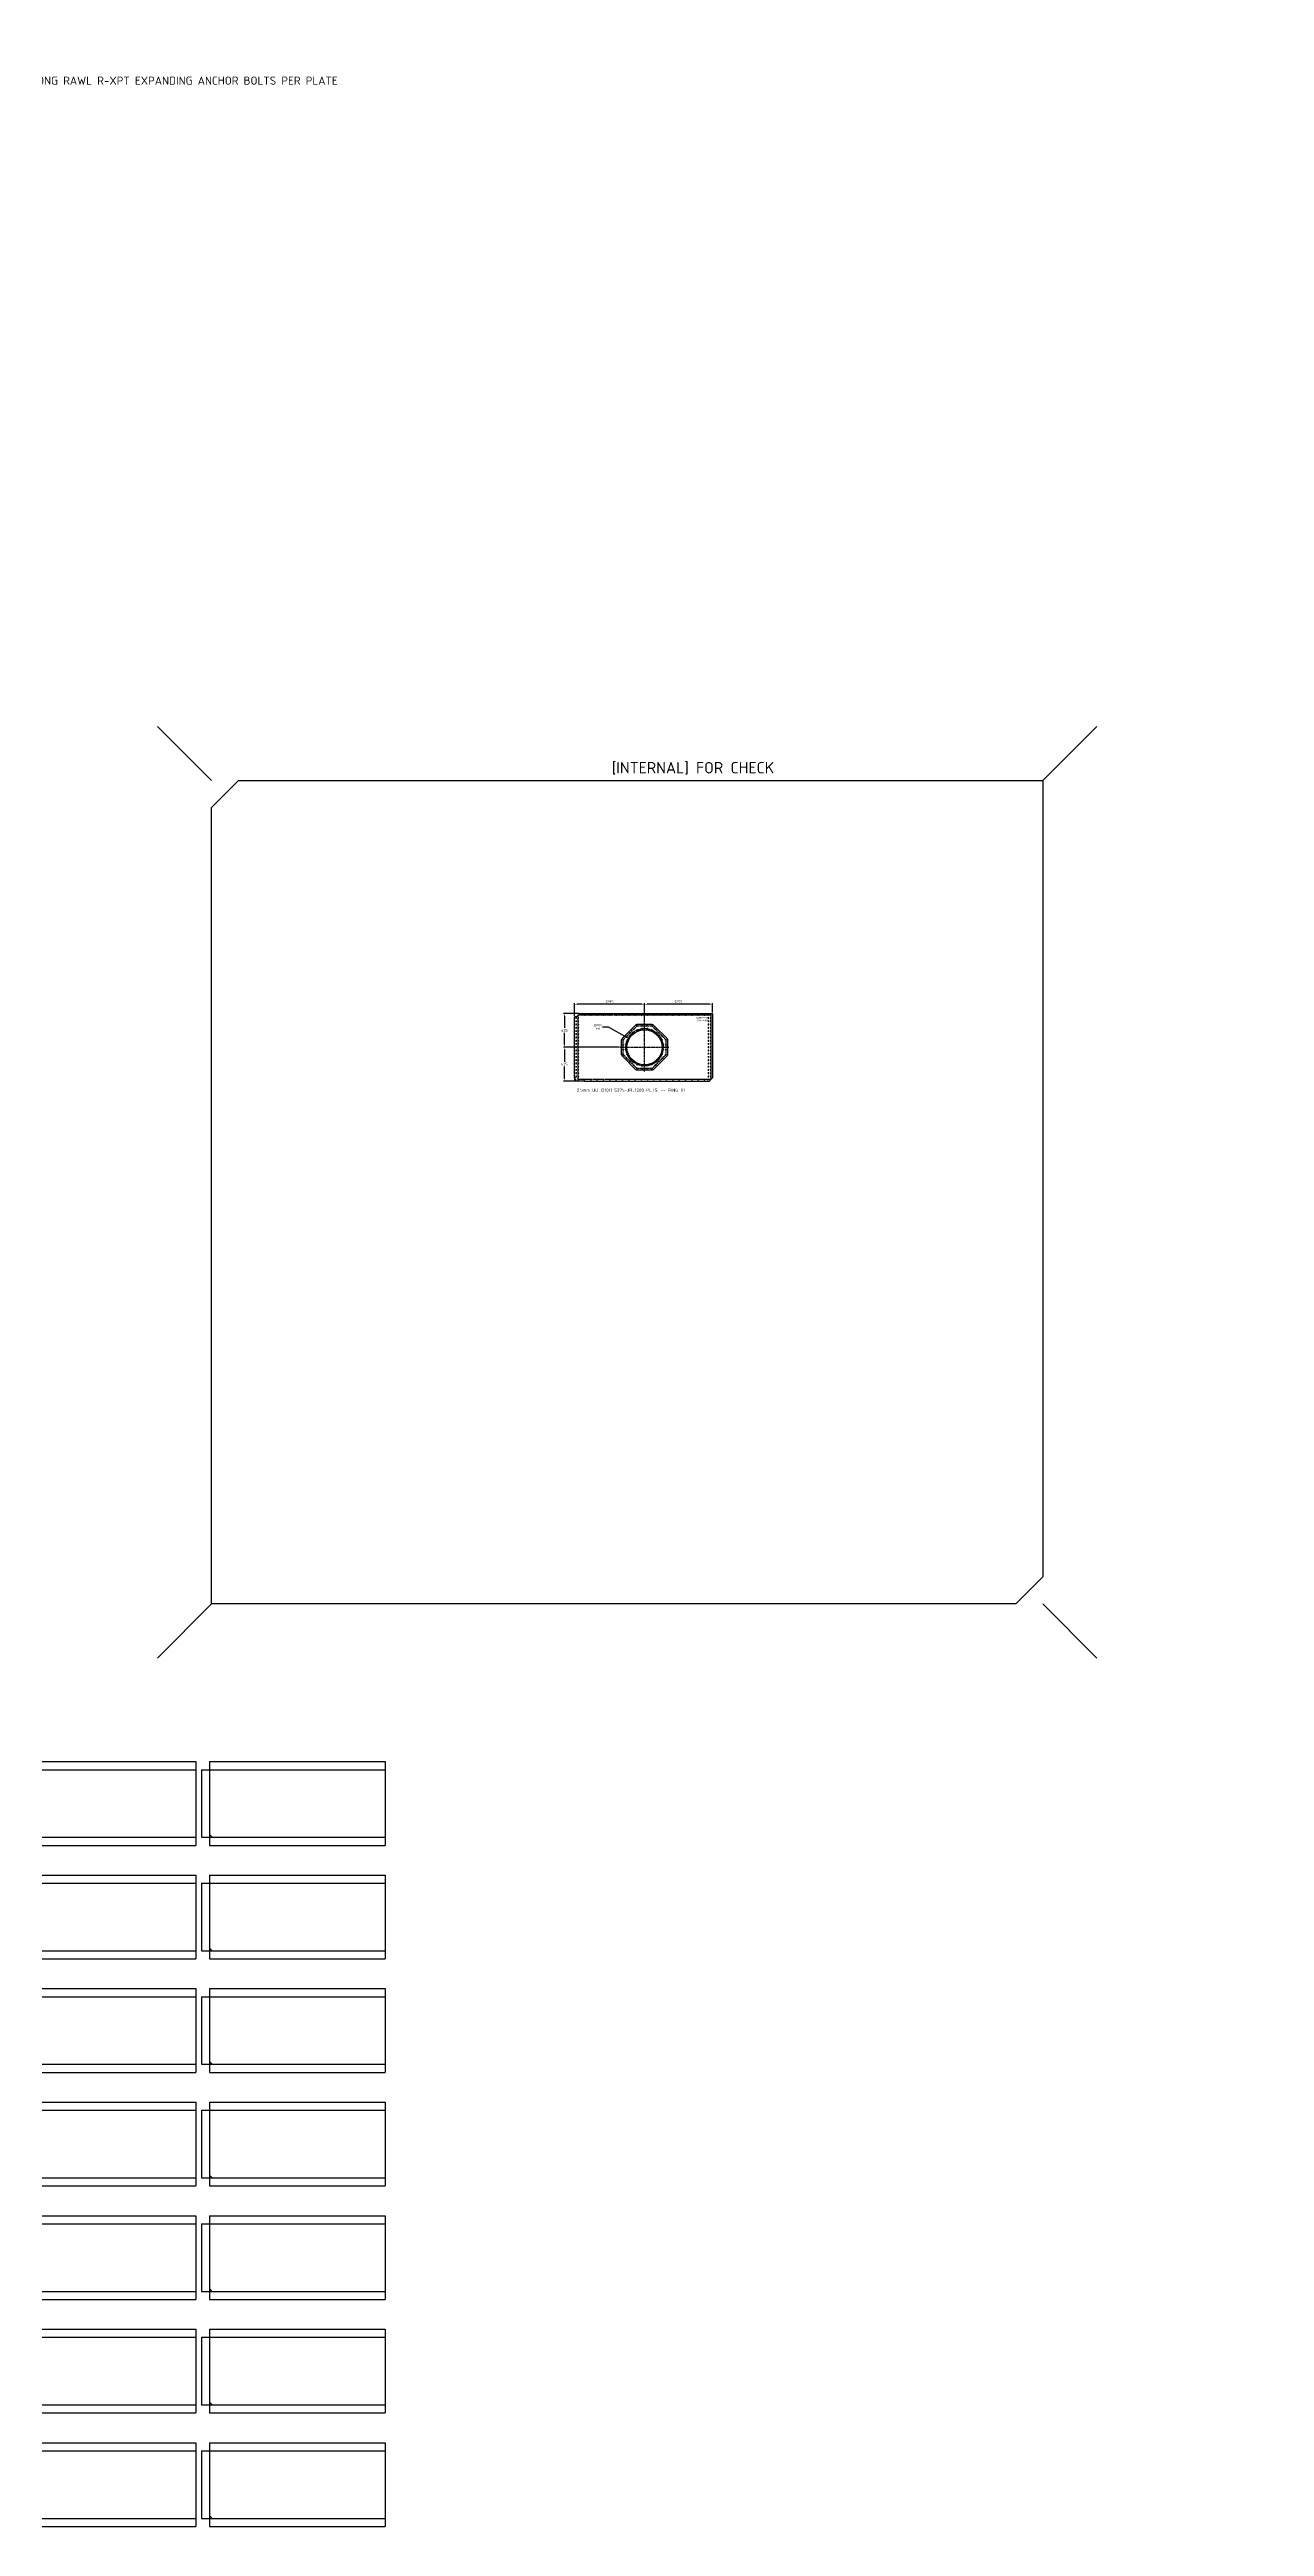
# Model space of a CAD drawing. Header units: millimetres. Extents: x -1425 to 254614, y -45665 to 8786.
# Drawn here: x 40113 to 62585, y -45665 to 160 of the extents above; entities that cross this region are included whole.
import ezdxf
from ezdxf import colors
from ezdxf.entities.mleader import LeaderData, LeaderLine
from ezdxf.math import Vec2, Vec3

# ---------------------------------------------------------------- set-up
doc = ezdxf.new("R2010")
doc.units = ezdxf.units.MM
doc.header["$PDMODE"] = 4
doc.linetypes.add('CENTER', pattern=[50.8, 31.75, -6.35, 6.35, -6.35])
doc.linetypes.add('CENTER2', pattern=[28.575, 19.05, -3.175, 3.175, -3.175])
doc.layers.get('Defpoints').update_dxf_attribs({"color": 9})
for name, color, linetype in [('Bolt Holes', 7, 'Continuous'), ('CENTRELINE', 1, 'CENTER'), ('X 0001 M', 7, 'Continuous'), ('X 2001 M', 1, 'CENTER2'), ('X 3001 D', 5, 'Continuous'), ('X 5001 H', 8, 'Continuous')]:
    doc.layers.add(name, color=color, linetype=linetype)
doc.styles.add('BIT STD. 2.0', font='isocpeur.ttf', dxfattribs={"height": 2})
doc.styles.add('BIT STD. 2.5', font='isocpeur.ttf', dxfattribs={"height": 2.5})
doc.styles.add('GG STD. 1.8', font='arial.ttf', dxfattribs={"height": 1.8})
doc.dimstyles.new('BIT STD. 2.0.1', dxfattribs={"dimtxt": 2, "dimasz": 2, "dimexe": 1, "dimexo": 0.625, "dimgap": 1, "dimtad": 1, "dimtih": 1, "dimtoh": 1, "dimdec": 0, "dimdsep": 46, "dimtxsty": 'BIT STD. 2.0', "dimcen": 0, "dimadec": 0, "dimazin": 0, "dimtfac": 1, "dimtdec": 0, "dimtofl": 0, "dimtmove": 0, "dimatfit": 3, "dimfxl": 1, "dimtfill": 1, "dimlwd": -1, "dimlwe": -1, "dimarcsym": 0})
doc.dimstyles.new('BIT STD. 2.5.1 [0.0]', dxfattribs={"dimtxt": 2.5, "dimasz": 2.5, "dimexe": 1, "dimexo": 0.75, "dimgap": 1, "dimtad": 1, "dimtih": 1, "dimtoh": 1, "dimdec": 1, "dimdsep": 46, "dimtxsty": 'BIT STD. 2.5', "dimcen": 0, "dimadec": 1, "dimazin": 0, "dimtfac": 1, "dimtdec": 1, "dimtofl": 0, "dimtmove": 0, "dimatfit": 3, "dimfxl": 1, "dimtfill": 1, "dimlwd": -1, "dimlwe": -1, "dimarcsym": 0})

# ---------------------------------------------------------------- blocks, each defined once
blk = doc.blocks.new('*U55')
at = {"layer": 'X 5001 H'}
for p, q in [((-15375, 0), (-16375, 1000)), ((0, 0), (1000, 1000)), ((-15375, -15236), (-16375, -16236)), ((0, -15236), (1000, -16236))]:
    blk.add_line(p, q, dxfattribs=at)
blk = doc.blocks.new('Grid Cell')
at = {"layer": 'Defpoints'}
for p, q in [((0, 1400), (3250, 1400)), ((0, 1400), (0, -150)), ((3250, 1400), (3250, -150)), ((-150, 1250), (3250, 1250)), ((-150, 1250), (-150, 0)), ((-150, 0), (3250, 0)), ((52, 0), (0, 52)), ((0, -150), (3250, -150))]:
    blk.add_line(p, q, dxfattribs=at)
blk = doc.blocks.new('*U59')
blk.add_blockref('Grid Cell', (-1550, -625))
blk = doc.blocks.new('*U60')
at = {"color": 0, "linetype": 'ByBlock', "lineweight": -2, "transparency": 16777216}
for p in [(0, 0), (3500, 0), (7000, 0), (10500, 0), (0, -2100), (3500, -2100), (7000, -2100), (10500, -2100), (0, -4200), (3500, -4200), (7000, -4200), (10500, -4200), (0, -6300), (3500, -6300), (7000, -6300), (10500, -6300), (0, -8400), (3500, -8400), (7000, -8400), (10500, -8400), (0, -10500), (3500, -10500), (7000, -10500), (10500, -10500), (0, -12600), (3500, -12600), (7000, -12600), (10500, -12600)]:
    blk.add_blockref('*U59', p, dxfattribs=at)
blk = doc.blocks.new('*D263')
at = {"layer": 'Defpoints', "color": 0, "transparency": 16777216}
for p in [(50834, -18139), (51401, -18457)]:
    blk.add_point(p, dxfattribs=at)
at = {"layer": 'X 3001 D', "color": 0, "transparency": 16777216}
for p, q in [((50200, -17922), (50446, -17922)), ((50446, -17922), (50799, -18120))]:
    blk.add_line(p, q, dxfattribs=at)
blk.add_solid([(50803, -18114), (50796, -18125), (50834, -18139)], dxfattribs=at)
at = {"layer": 'X 3001 D', "color": 0, "transparency": 16777216, "insert": (50256, -17922), "char_height": 40, "attachment_point": 5, "style": 'BIT STD. 2.0', "bg_fill": 3, "box_fill_scale": 1.1, "bg_fill_color": 256, "bg_fill_true_color": 13158600, "bg_fill_transparency": 0}
blk.add_mtext('∅650\\P{\\C7;M1}', dxfattribs=at)
blk = doc.blocks.new('*U73')
at = {"layer": 'CENTRELINE', "color": 0, "linetype": 'CENTER2', "transparency": 16777216}
for p, q in [((-12, 0), (-1.4, 0)), ((0, 1.4), (0, 12)), ((1.4, 0), (12, 0)), ((0, -12), (0, -1.4))]:
    blk.add_line(p, q, dxfattribs=at)
at = {"layer": 'CENTRELINE', "color": 0, "linetype": 'Continuous', "transparency": 16777216}
for p, q in [((-0.7, 0), (0.7, 0)), ((0, -0.7), (0, 0.7))]:
    blk.add_line(p, q, dxfattribs=at)
blk = doc.blocks.new('14mm DIA HOLE')
blk.add_circle((0, 0), 7)
at = {"layer": 'CENTRELINE', "linetype": 'CENTER2'}
blk.add_blockref('*U73', (0, 0), dxfattribs=at)
blk = doc.blocks.new('*U229')
blk.add_blockref('14mm DIA HOLE', (0, 0))
blk = doc.blocks.new('*U230')
at = {"layer": 'Bolt Holes', "color": 0, "linetype": 'ByBlock', "lineweight": -2, "transparency": 16777216}
for p in [(0, 0), (116.67, 0), (233.34, 0), (350.01, 0), (466.68, 0), (583.35, 0), (700.02, 0), (816.69, 0), (933.36, 0), (1050.03, 0), (1166.7, 0), (1283.37, 0), (1400.04, 0), (1516.71, 0), (1633.38, 0), (1750.05, 0), (1866.72, 0), (1983.39, 0), (2100.06, 0), (0, -1200), (116.67, -1200), (233.34, -1200), (350.01, -1200), (466.68, -1200), (583.35, -1200), (700.02, -1200), (816.69, -1200), (933.36, -1200), (1050.03, -1200), (1166.7, -1200), (1283.37, -1200), (1400.04, -1200), (1516.71, -1200), (1633.38, -1200), (1750.05, -1200), (1866.72, -1200), (1983.39, -1200), (2100.06, -1200)]:
    blk.add_blockref('*U229', p, dxfattribs=at)
blk = doc.blocks.new('*U78')
blk.add_blockref('14mm DIA HOLE', (0, 0))
blk = doc.blocks.new('*U79')
at = {"color": 0, "linetype": 'ByBlock', "lineweight": -2, "transparency": 16777216}
for p in [(0, 0), (0, -60), (0, -120), (0, -180), (0, -240), (0, -300), (0, -360), (0, -420), (0, -480), (0, -540), (0, -600), (0, -660), (0, -720), (0, -780), (0, -840), (0, -900), (0, -960), (0, -1020), (0, -1080)]:
    blk.add_blockref('*U78', p, dxfattribs=at)
blk = doc.blocks.new('Vertical Seam - D (1200)')
blk.add_blockref('*U79', (0, -60))
blk = doc.blocks.new('*U261')
blk.add_blockref('Vertical Seam - D (1200)', (0, 0))
blk = doc.blocks.new('*U262')
blk.add_blockref('Vertical Seam - D (1200)', (40, 0))
blk = doc.blocks.new('*U161')
blk.add_blockref('Vertical Seam - D (1200)', (0, 0))
blk = doc.blocks.new('*U370')
blk.add_blockref('Vertical Seam - D (1200)', (40, 0))
blk = doc.blocks.new('*U138')
at = {"layer": 'X 2001 M', "color": 0, "transparency": 16777216}
for p, q in [((-4.12, 0), (-0.8, 0)), ((0, 0.8), (0, 4.12)), ((0.8, 0), (4.12, 0)), ((0, -4.12), (0, -0.8))]:
    blk.add_line(p, q, dxfattribs=at)
at = {"layer": 'X 2001 M', "color": 0, "linetype": 'Continuous', "transparency": 16777216}
for p, q in [((-0.4, 0), (0.4, 0)), ((0, -0.4), (0, 0.4))]:
    blk.add_line(p, q, dxfattribs=at)
blk = doc.blocks.new('*U135')
for p, q in [((0, 72), (0, 132)), ((0, 58), (0, 0))]:
    blk.add_line(p, q)
blk.add_arc((0, 65), 7, 90, 270)
at = {"layer": 'X 2001 M'}
blk.add_blockref('*U138', (0, 65), dxfattribs=at)
blk = doc.blocks.new('*U153')
for p, q in [((0, 692), (0, 1188)), ((0, 558), (0, 692)), ((0, 132), (0, 558))]:
    blk.add_line(p, q)
blk = doc.blocks.new('*U140')
for p, q in [((-620, 0), (-2494, 0)), ((-180, 0), (-620, 0)), ((-180, 0), (-166, 0)), ((-166, 0), (0, 0))]:
    blk.add_line(p, q)
blk = doc.blocks.new('1200 DD (2101)')
for p, q in [((2424, 25), (-30, 25)), ((-30, 25), (-30, -1169))]:
    blk.add_line(p, q)
for points in [[(2424, 25), (2444, 4, 0.866025), (2454, -6), (2486, -37), (2520, -37)], [(26, -1225), (6, -1204, 0.866025), (-4, -1194), (-30, -1169)]]:
    blk.add_lwpolyline(points, format="xyb")
at = {"layer": 'Defpoints', "color": 1, "linetype": 'CENTER'}
blk.add_lwpolyline([(0, -1200), (2450, -1200), (2450, 0), (0, 0)], close=True, dxfattribs=at)
for name, p in [('14mm DIA HOLE', (0, 0)), ('14mm DIA HOLE', (50, 0)), ('14mm DIA HOLE', (117, 0)), ('*U153', (2520, -1225)), ('*U140', (2520, -1225)), ('14mm DIA HOLE', (50, -1200)), ('14mm DIA HOLE', (117, -1200)), ('14mm DIA HOLE', (2450, -1200)), ('14mm DIA HOLE', (2500, -1200)), ('*U135', (2520, -1225))]:
    blk.add_blockref(name, p)
at = {"layer": 'Bolt Holes'}
for name, p in [('*U230', (233, 0)), ('*U261', (0, 0)), ('*U262', (0, 0)), ('*U161', (2450, 0)), ('*U370', (2450, 0))]:
    blk.add_blockref(name, p, dxfattribs=at)
at = {"layer": 'Defpoints', "extrusion": (0, 0, -1), "insert": (253, -89), "char_height": 32.4, "width": 6762.89, "attachment_point": 1, "text_direction": (-1, 0, 0), "style": 'GG STD. 1.8'}
blk.add_mtext('INTERNAL', dxfattribs=at)
at = {"layer": 'Defpoints', "insert": (38, -42), "char_height": 32.4, "width": 6762.89, "attachment_point": 1, "style": 'GG STD. 1.8'}
blk.add_mtext('EXTERNAL', dxfattribs=at)
blk = doc.blocks.new('A$C75773D2C')
at = {"layer": 'X 0001 M'}
blk.add_circle((0, 0), 7, dxfattribs=at)
at = {"layer": 'X 2001 M'}
blk.add_line((0, 14), (0, -14), dxfattribs=at)
blk = doc.blocks.new('A$C40320D08')
blk.add_circle((0, 0), 325)
at = {"layer": 'Defpoints'}
blk.add_lwpolyline([(-416, 159), (-159, 416, -0.198912), (-138, 425), (138, 425, -0.198912), (159, 416), (416, 159, -0.198912), (425, 138), (425, -138, -0.198912), (416, -159), (159, -416, -0.198912), (138, -425), (-138, -425, -0.198912), (-159, -416), (-416, -159, -0.198912), (-425, -138), (-425, 138, -0.198912)], format="xyb", close=True, dxfattribs=at)
at = {"layer": 'X 0001 M'}
for centre in [(-395, 138), (-395, 46), (-331, 202), (-266, 266), (-202, 331), (-138, 395), (-46, 395), (46, 395), (138, 395), (202, 331), (266, 266), (331, 202), (395, 138), (395, 46), (-395, -46), (-395, -138), (-331, -202), (-266, -266), (-202, -331), (-138, -395), (-46, -395), (46, -395), (138, -395), (202, -331), (266, -266), (331, -202), (395, -46), (395, -138)]:
    blk.add_circle(centre, 7, dxfattribs=at)
at = {"layer": 'X 2001 M'}
for p, q in [((-450, 0), (450, 0)), ((0, -450), (0, 450))]:
    blk.add_line(p, q, dxfattribs=at)
blk.add_lwpolyline([(-395, 138), (-138, 395), (138, 395), (395, 138), (395, -138), (138, -395), (-138, -395), (-395, -138)], close=True, dxfattribs=at)
blk.add_circle((0, 0), 345, dxfattribs=at)
at = {"layer": 'X 0001 M'}
for p, rotation in [((-342, 45), 82.49999999999898), ((-319, 132), 67.49999999999896), ((-274, 210), 52.49999999999896), ((-210, 274), 37.49999999999898), ((-132, 319), 22.49999999999897), ((-45, 342), 7.499999999998977), ((45, 342), 352.499999999999), ((132, 319), 337.4999999999989), ((210, 274), 322.499999999999), ((274, 210), 307.4999999999989), ((319, 132), 292.499999999999), ((342, 45), 277.4999999999989), ((-342, -45), 97.49999999999895), ((-319, -132), 112.4999999999989), ((-274, -210), 127.4999999999989), ((-210, -274), 142.4999999999989), ((-132, -319), 157.499999999999), ((-45, -342), 172.4999999999989), ((45, -342), 187.4999999999988), ((132, -319), 202.4999999999989), ((210, -274), 217.4999999999989), ((274, -210), 232.499999999999), ((319, -132), 247.4999999999989), ((342, -45), 262.4999999999989)]:
    blk.add_blockref('A$C75773D2C', p, dxfattribs=dict(at, rotation=rotation))
blk = doc.blocks.new('P9071900')
at = {"xscale": -1}
blk.add_blockref('1200 DD (2101)', (-30, -25), dxfattribs=at)
at = {"rotation": 359.993775271945}
blk.add_blockref('A$C40320D08', (-1255, -625), dxfattribs=at)
blk = doc.blocks.new('*D269')
at = {"layer": 'Defpoints', "color": 0, "transparency": 16777216}
for p in [(51118, -17502), (51118, -17848), (52373, -17673)]:
    blk.add_point(p, dxfattribs=at)
at = {"layer": 'X 3001 D', "color": 0, "transparency": 16777216}
for p, q in [((51118, -17833), (51118, -17482)), ((52323, -17502), (51168, -17502)), ((52373, -17658), (52373, -17482))]:
    blk.add_line(p, q, dxfattribs=at)
for points in [[(51168, -17493), (51168, -17510), (51118, -17502)], [(52323, -17493), (52323, -17510), (52373, -17502)]]:
    blk.add_solid(points, dxfattribs=at)
at = {"layer": 'X 3001 D', "color": 0, "transparency": 16777216, "insert": (51745, -17457), "char_height": 50, "attachment_point": 5, "style": 'BIT STD. 2.5', "bg_fill": 3, "box_fill_scale": 1.1, "bg_fill_color": 256, "bg_fill_true_color": 13158600, "bg_fill_transparency": 0}
blk.add_mtext('1255', dxfattribs=at)
blk = doc.blocks.new('*D270')
at = {"layer": 'Defpoints', "color": 0, "transparency": 16777216}
for p in [(49823, -17502), (49823, -17735), (51118, -17848)]:
    blk.add_point(p, dxfattribs=at)
at = {"layer": 'X 3001 D', "color": 0, "transparency": 16777216}
for p, q in [((49823, -17720), (49823, -17482)), ((51068, -17502), (49873, -17502)), ((51118, -17833), (51118, -17482))]:
    blk.add_line(p, q, dxfattribs=at)
for points in [[(49873, -17493), (49873, -17510), (49823, -17502)], [(51068, -17493), (51068, -17510), (51118, -17502)]]:
    blk.add_solid(points, dxfattribs=at)
at = {"layer": 'X 3001 D', "color": 0, "transparency": 16777216, "insert": (50470, -17457), "char_height": 50, "attachment_point": 5, "style": 'BIT STD. 2.5', "bg_fill": 3, "box_fill_scale": 1.1, "bg_fill_color": 256, "bg_fill_true_color": 13158600, "bg_fill_transparency": 0}
blk.add_mtext('1295', dxfattribs=at)
blk = doc.blocks.new('*D271')
at = {"layer": 'Defpoints', "color": 0, "transparency": 16777216}
for p in [(49919, -17673), (49637, -18298), (50668, -18298)]:
    blk.add_point(p, dxfattribs=at)
at = {"layer": 'X 3001 D', "color": 0, "transparency": 16777216}
for p, q in [((49904, -17673), (49617, -17673)), ((49637, -17723), (49637, -17941)), ((50653, -18298), (49617, -18298)), ((49637, -18248), (49637, -18031))]:
    blk.add_line(p, q, dxfattribs=at)
for points in [[(49629, -17723), (49646, -17723), (49637, -17673)], [(49629, -18248), (49646, -18248), (49637, -18298)]]:
    blk.add_solid(points, dxfattribs=at)
at = {"layer": 'X 3001 D', "color": 0, "transparency": 16777216, "insert": (49637, -17986), "char_height": 50, "attachment_point": 5, "style": 'BIT STD. 2.5', "bg_fill": 3, "box_fill_scale": 1.1, "bg_fill_color": 256, "bg_fill_true_color": 13158600, "bg_fill_transparency": 0}
blk.add_mtext('625', dxfattribs=at)
blk = doc.blocks.new('*D272')
at = {"layer": 'Defpoints', "color": 0, "transparency": 16777216}
for p in [(50668, -18298), (49637, -18923), (49823, -18923)]:
    blk.add_point(p, dxfattribs=at)
at = {"layer": 'X 3001 D', "color": 0, "transparency": 16777216}
for p, q in [((50653, -18298), (49617, -18298)), ((49637, -18348), (49637, -18566)), ((49637, -18873), (49637, -18656)), ((49808, -18923), (49617, -18923))]:
    blk.add_line(p, q, dxfattribs=at)
for points in [[(49629, -18348), (49646, -18348), (49637, -18298)], [(49629, -18873), (49646, -18873), (49637, -18923)]]:
    blk.add_solid(points, dxfattribs=at)
at = {"layer": 'X 3001 D', "color": 0, "transparency": 16777216, "insert": (49637, -18611), "char_height": 50, "attachment_point": 5, "style": 'BIT STD. 2.5', "bg_fill": 3, "box_fill_scale": 1.1, "bg_fill_color": 256, "bg_fill_true_color": 13158600, "bg_fill_transparency": 0}
blk.add_mtext('625', dxfattribs=at)

msp = doc.modelspace()

# ---------------------------------------------------------------- linework, layer by layer
at = {"layer": 'Defpoints', "color": 5}
msp.add_lwpolyline([(43608.4318, -13362.7226), (58483.2046, -13362.7226), (58483.2046, -28098.2771), (57983.2046, -28598.2771), (43108.4318, -28598.2771), (43108.4318, -13862.7226)], close=True, dxfattribs=at)

# ---------------------------------------------------------------- block references
msp.add_blockref('*U60', (34121.3632, -32290.1615))
at = {"layer": 'Defpoints'}
msp.add_blockref('*U55', (58483.2046, -13362.7226), dxfattribs=at)

# ---------------------------------------------------------------- texts
at = {"layer": 'Defpoints', "color": 5, "insert": (48221.5495, -13021.5666), "char_height": 210, "attachment_point": 1, "style": 'BIT STD. 2.0'}
msp.add_mtext_dynamic_manual_height_columns('\\pi2291.78838;[INTERNAL] FOR CHECK', width=7439.576759, gutter_width=350, heights=[216.1797], dxfattribs=at)

# ---------------------------------------------------------------- leaders
ml = msp.add_multileader_mtext('Standard')
ml.set_content('60x60x6 RSA.\\PBOTTOM ANGLE\\Pc/w 2-No. M12 × 140mm LONG RAWL R-XPT EXPANDING ANCHOR BOLTS PER PLATE', color=256, style='BIT STD. 2.0')
ml.set_leader_properties(color=150)
ml.build(insert=Vec2(0, 0))
ml.multileader.update_dxf_attribs({"has_text_frame": 1, "text_left_attachment_type": 2, "text_right_attachment_type": 2, "dogleg_length": 3, "arrow_head_size": 135, "scale": 75})
ctx = ml.context
ctx.base_point, ctx.scale, ctx.char_height, ctx.arrow_head_size, ctx.landing_gap_size, ctx.plane_origin = Vec3(37406.1484, -414.7719), 75, 150, 135, 75, Vec3(36457.7208, -35)
ctx.left_attachment, ctx.right_attachment = 2, 2
notes = []
notes.append((ctx, [(0, (1, 1, 0), (36815, -414.7719), (1, 0), 591.1484, [(0, [(36815, -35)], 0, [])])]))
ctx.mtext.insert, ctx.mtext.width, ctx.mtext.flow_direction = Vec3(37481.1484, 160.2849), 2895.100783, 5
for ctx, leaders in notes:
    for number, flags, end, landing, length, lines in leaders:
        leader = LeaderData()
        leader.index, (leader.has_last_leader_line, leader.has_dogleg_vector, leader.attachment_direction) = number, flags
        leader.last_leader_point, leader.dogleg_vector, leader.dogleg_length = Vec3(end), Vec3(landing), length
        for number, points, colour, breaks in lines:
            line = LeaderLine()
            line.index, line.vertices, line.color, line.breaks = number, Vec3.list(points), colors.encode_raw_color(colour), breaks
            leader.lines.append(line)
        ctx.leaders.append(leader)

# ---------------------------------------------------------------- next in the draw order: dimensions: what is measured, and where the dimension line sits
at = {"layer": 'X 3001 D'}
dim = msp.add_diameter_dim_2p(p1=(51401.4542, -18456.8383), p2=(50834.3383, -18139.2228), text='<>\\X{\\C7;M1}', dimstyle='BIT STD. 2.0.1', dxfattribs=at)
dim.commit()
dim.dimension.update_dxf_attribs({"geometry": '*D263', "text_midpoint": (50255.6392, -17921.5305), "dimtype": 163})

# ---------------------------------------------------------------- next in the draw order: block references
msp.add_blockref('P9071900', (52372.8962, -17673.0305))

# ---------------------------------------------------------------- next in the draw order: dimensions: what is measured, and where the dimension line sits
dim = msp.add_linear_dim(base=(51117.9451, -17501.6127), p1=(52372.8962, -17673.0305), p2=(51117.9451, -17848.0305), dimstyle='BIT STD. 2.5.1 [0.0]', dxfattribs=at)
dim.commit()
dim.dimension.update_dxf_attribs({"geometry": '*D269', "text_midpoint": (51745.4207, -17456.6127)})

# ---------------------------------------------------------------- next in the draw order: dimensions: what is measured, and where the dimension line sits
dim = msp.add_linear_dim(base=(49822.8962, -17501.6127), p1=(51117.9451, -17848.0305), p2=(49822.8962, -17735.0305), dimstyle='BIT STD. 2.5.1 [0.0]', dxfattribs=at)
dim.commit()
dim.dimension.update_dxf_attribs({"geometry": '*D270', "text_midpoint": (50470.4207, -17456.6127)})

# ---------------------------------------------------------------- next in the draw order: dimensions: what is measured, and where the dimension line sits
dim = msp.add_linear_dim(base=(49637.4239, -18297.9817), p1=(49919.3104, -17673.0305), p2=(50667.8962, -18297.9817), angle=90, dimstyle='BIT STD. 2.5.1 [0.0]', dxfattribs=at)
dim.commit()
dim.dimension.update_dxf_attribs({"geometry": '*D271', "text_midpoint": (49637.4239, -17985.5061)})

# ---------------------------------------------------------------- next in the draw order: dimensions: what is measured, and where the dimension line sits
dim = msp.add_linear_dim(base=(49637.4239, -18923.0305), p1=(50667.8962, -18297.9817), p2=(49822.8962, -18923.0305), angle=90, dimstyle='BIT STD. 2.5.1 [0.0]', dxfattribs=at)
dim.commit()
dim.dimension.update_dxf_attribs({"geometry": '*D272', "text_midpoint": (49637.4239, -18610.5061)})

# ---------------------------------------------------------------- next in the draw order: texts
at = {"insert": (49867.0153, -19061.9327), "char_height": 60, "attachment_point": 1, "style": 'BIT STD. 2.0'}
msp.add_mtext_dynamic_manual_height_columns('2.5mm DD (2101) S275-JR_1200 PLTS. -- RING 01', width=2428.286881, gutter_width=300, heights=[251.0997], dxfattribs=at)

doc.saveas('drawing.dxf')
